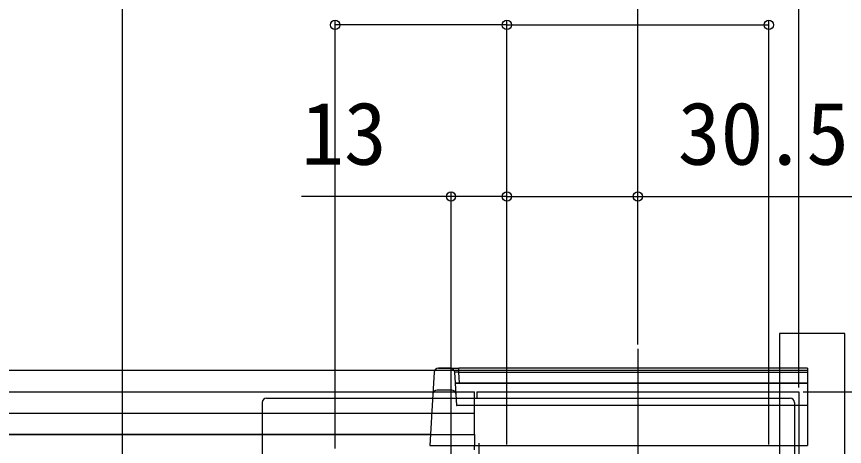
# Model space of a CAD drawing. Units: millimetres, scale not verified. Extents: x -875 to 875, y -1304 to 1297.
# Drawn here: x -127.7 to 65.1, y 423.1 to 523.2 of the extents above; entities that cross this region are included whole.
import ezdxf
from ezdxf.enums import TextEntityAlignment as Align

# ---------------------------------------------------------------- set-up
doc = ezdxf.new("R2010")
doc.units = ezdxf.units.MM
doc.header["$LTSCALE"] = 8
for name, color, linetype in [('0-4_YKK_12', 2, 'Continuous'), ('0-5_YKK_13', 4, 'Continuous'), ('0-7_YKK_D', 6, 'Continuous')]:
    doc.layers.add(name, color=color, linetype=linetype)
doc.styles.add('ＭＳ ゴシック', font='')
doc.styles.get('ＭＳ ゴシック').set_extended_font_data('MS Gothic')

msp = doc.modelspace()

# ---------------------------------------------------------------- linework, layer by layer
at = {"layer": '0-4_YKK_12'}
for p, q in [((17, 445.8), (17, 83.8)), ((-857.763, 440.8), (56.5, 440.8)), ((-21, 425.8), (-21, 435.8)), ((-20.5, 435.8), (-20.5, 434.3)), ((-20.5, 435.8), (54.5, 435.8))]:
    msp.add_line(p, q, dxfattribs=at)
for points in [[(-570, 435.8), (-30.714, 435.8), (-21, 435.8)], [(54.5, 435.8), (54.5, 423.3), (54.5, 285.8)], [(-570, 430.8), (-31.017, 430.8), (-21, 430.8)], [(-535.5, 425.8), (-31.326, 425.8), (-21, 425.8)]]:
    msp.add_lwpolyline(points, dxfattribs=at)
at = {"layer": '0-5_YKK_13'}
for p, q in [((-30.435, 440.361), (-30.747, 435.256)), ((-29.437, 441.281), (-29.437, 441.3)), ((-26.655, 441.3), (-24.659, 441.3)), ((-25.344, 435.256), (-25.657, 440.361)), ((-24.659, 440.361), (-24.659, 441.3)), ((56.5, 441.3), (-24.659, 441.3)), ((-24.502, 437.8), (-24.659, 440.361)), ((-24.659, 440.361), (56.5, 440.361)), ((56.5, 441.3), (56.5, 423.3)), ((56.5, 437.8), (-25.5, 437.8)), ((-25.499, 437.781), (56.5, 437.781)), ((-26.343, 436.176), (-29.749, 436.176)), ((-69.5, 434.3), (52.5, 434.3)), ((-25.183, 432.614), (-25.344, 435.256)), ((56.5, 432.562), (-25.212, 432.562)), ((-31.326, 425.8), (-535.5, 425.8)), ((-21, 422.3), (-21, 423.3)), ((-20, 423.8), (-20, 411.812))]:
    msp.add_line(p, q, dxfattribs=at)
for points in [[(-29.437, 441.281), (-26.655, 441.281), (-26.655, 441.3), (-29.437, 441.3)], [(-30.747, 435.256), (-31.479, 423.3), (-30.48, 423.3), (56.5, 423.3)], [(-70.5, 433.3), (-70.5, 390.8), (-70.5, 354.8)], [(53.5, 433.3), (53.5, 423.3), (53.5, 290.8)], [(-31.326, 425.8), (-21, 425.8), (-21, 423.3)]]:
    msp.add_lwpolyline(points, dxfattribs=at)
for centre, radius, start, end in [((-29.449, 440.292), 0.989, 89.33021, 175.97546), ((-29.437, 440.3), 1, 90, 176.5), ((-26.655, 440.3), 1, 3.5, 90), ((-26.643, 440.292), 0.989, 4.02454, 90.66979), ((-29.761, 435.187), 0.989, 89.33021, 175.97546), ((-26.331, 435.187), 0.989, 4.02454, 90.66979), ((-69.5, 433.3), 1, 90, 180), ((52.5, 433.3), 1, 0, 90)]:
    msp.add_arc(centre, radius, start, end, dxfattribs=at)
for centre, major_axis, ratio, start_param, end_param in [((-24.651, 440.3), (-1.006, 0.061), 0.060033, 4.7234864, 6.2905557), ((-26.185, 432.614), (-1.002, 0.003), 0.202423, 2.8999086, 3.1546637)]:
    msp.add_ellipse(centre, major_axis=major_axis, ratio=ratio, start_param=start_param, end_param=end_param, dxfattribs=at)
at = {"layer": '0-7_YKK_D'}
for p, q in [((-103, 415.8), (-103, 562.3)), ((17, 446.8), (17, 562.3)), ((17, 446.8), (17, 562.3)), ((54.5, 436.8), (54.5, 562.3)), ((-53.5, 422.55), (-53.5, 522.3)), ((-13.5, 521.3), (-53.5, 521.3)), ((-13.5, 423.5), (-13.5, 522.3)), ((-13.5, 423.5), (-13.5, 522.3)), ((-13.5, 521.3), (47.5, 521.3)), ((47.5, 423.5), (47.5, 522.3)), ((-26.5, 420), (-26.5, 482.3)), ((-13.5, 423.5), (-13.5, 482.3)), ((-13.5, 423.5), (-13.5, 482.3)), ((17, 446.8), (17, 482.3)), ((55.5, 435.8), (135.5, 435.8))]:
    msp.add_line(p, q, dxfattribs=at)
for points in [[(-13.5, 481.3), (-26.5, 481.3), (-61.345, 481.3)], [(-13.5, 481.3), (17, 481.3), (77.362, 481.3)]]:
    msp.add_lwpolyline(points, dxfattribs=at)
msp.add_lwpolyline([(65.237, 449.373), (49.966, 449.373), (49.966, 418.393), (65.237, 418.393)], close=True, dxfattribs=at)
for centre in [(-53.5, 521.3), (-13.5, 521.3), (-13.5, 521.3), (47.5, 521.3), (-26.5, 481.3), (-13.5, 481.3), (-13.5, 481.3), (17, 481.3)]:
    msp.add_circle(centre, 1.075, dxfattribs=at)

# ---------------------------------------------------------------- texts
at = {"layer": '0-7_YKK_D', "style": 'ＭＳ ゴシック'}
for s, p in [('13', (-61.414, 484.3)), ('30.5', (26.294, 484.3))]:
    msp.add_text(s, height=14.66, dxfattribs=at).set_placement(p, align=Align.BOTTOM_LEFT)

doc.saveas('drawing.dxf')
